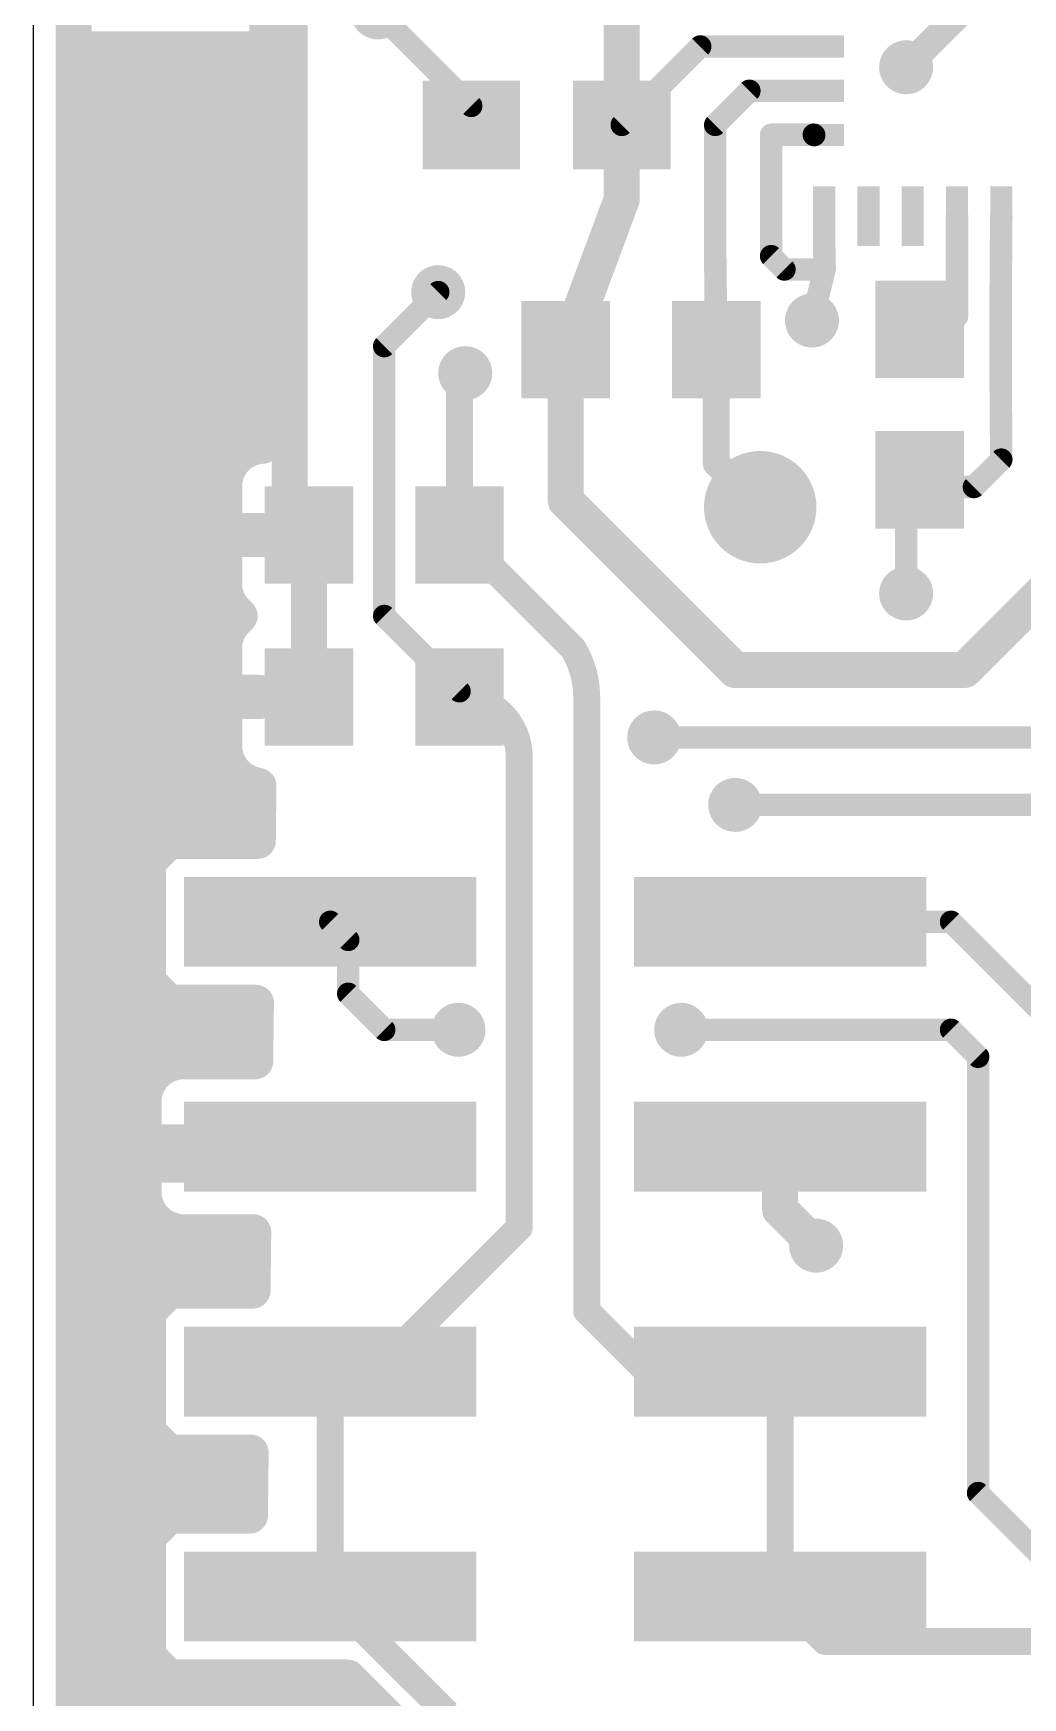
# Model space of a CAD drawing. Extents: x 0 to 81, y 1 to 51.
# Drawn here: x 0 to 11.17, y 17.96 to 36.76 of the extents above; entities that cross this region are included whole.
import ezdxf

# ---------------------------------------------------------------- set-up
doc = ezdxf.new("R2010")
doc.units = 0
for name, color, linetype in [('1', 22, 'CONTINUOUS'), ('18', 82, 'CONTINUOUS'), ('20', 7, 'CONTINUOUS')]:
    doc.layers.add(name, color=color, linetype=linetype)

# ---------------------------------------------------------------- blocks, each defined once
blk = doc.blocks.new('PIE')
at = {"const_width": 0.5}
blk.add_lwpolyline([(0, -0.25, 1), (0, 0.25, 1), (0, -0.25)], format="xyb", dxfattribs=at)
blk = doc.blocks.new('RECT')
blk.add_solid([(-0.5, -0.5), (0.5, -0.5), (-0.5, 0.5), (0.5, 0.5)])
blk = doc.blocks.new('ROUNDV')
at = {"const_width": 0.5}
blk.add_lwpolyline([(0, -0.25, 1), (0, 0.25, 1), (0, -0.25)], format="xyb", dxfattribs=at)

msp = doc.modelspace()

# ---------------------------------------------------------------- linework, layer by layer
at = {"layer": '1'}
for points, const_width in [([(0.4572, 14.5796), (0.4572, 41.0972)], 0.4064), ([(2.6924, 41.0972), (2.5873, 32.0968)], 0.4064), ([(2.8956, 31.3064), (2.8956, 38.2524)], 0.4064), ([(6.6448, 38.2618), (6.6448, 35.7218)], 0.4064), ([(10.5892, 37.1068), (9.8552, 36.3728)], 0.3048), ([(4.9448, 35.9368), (3.8898, 36.9918)], 0.254), ([(0.4572, 36.576), (2.6396, 36.576)], 0.4064), ([(6.6448, 35.7218), (7.5298, 36.6068)], 0.254), ([(7.5298, 36.6068), (8.8171, 36.6068)], 0.254), ([(0.4572, 36.1696), (2.6348, 36.1696)], 0.4064), ([(7.6998, 35.7218), (8.0848, 36.1068)], 0.254), ([(8.0848, 36.1068), (8.8171, 36.1068)], 0.254), ([(0.4572, 35.7632), (2.6301, 35.7632)], 0.4064), ([(4.9448, 35.7218), (4.9448, 35.9368)], 0.254), ([(6.6448, 34.8818), (6.6448, 35.7218)], 0.4064), ([(7.6998, 34.2368), (7.6998, 35.7218)], 0.254), ([(8.8131, 35.6108), (8.3312, 35.6108)], 0.254), ([(8.3312, 35.6108), (8.3312, 34.2392)], 0.254), ([(8.8171, 35.6068), (8.8131, 35.6108)], 0.254), ([(0.4572, 35.3568), (2.6253, 35.3568)], 0.4064), ([(0.4572, 34.9504), (2.6206, 34.9504)], 0.4064), ([(6.0116, 33.1818), (6.6448, 34.8818)], 0.4064), ([(8.9296, 34.6918), (8.9296, 34.4116)], 0.254), ([(10.4296, 33.5612), (10.4296, 34.6918)], 0.254), ([(0.4572, 34.544), (2.6158, 34.544)], 0.4064), ([(8.9296, 34.4116), (8.9349, 34.0892)], 0.254), ([(0.4572, 34.1376), (2.6111, 34.1376)], 0.4064), ([(7.7116, 33.1818), (7.6998, 34.2368)], 0.254), ([(8.3312, 34.2392), (8.4812, 34.0892)], 0.254), ([(8.4812, 34.0892), (8.9349, 34.0892)], 0.254), ([(8.9349, 34.0892), (8.792, 33.512)], 0.254), ([(0.4572, 33.7312), (2.6063, 33.7312)], 0.4064), ([(3.9624, 33.2232), (4.572, 33.8328)], 0.254), ([(10.0076, 33.4128), (10.4296, 33.5612)], 0.254), ([(0.4572, 33.3248), (2.6016, 33.3248)], 0.4064), ([(3.9624, 32.3088), (3.9624, 33.2232)], 0.254), ([(6.0116, 33.1818), (6.0116, 31.4788)], 0.4064), ([(7.7116, 31.9), (7.7116, 33.1818)], 0.3048), ([(0.4572, 32.9184), (2.5969, 32.9184)], 0.4064), ([(4.8124, 32.854), (4.8768, 32.9184)], 0.3048), ([(4.8124, 31.0896), (4.8124, 32.854)], 0.3048), ([(0.4572, 32.512), (2.5921, 32.512)], 0.4064), ([(3.9624, 30.1752), (3.9624, 32.3088)], 0.254), ([(0.4572, 32.1056), (2.5874, 32.1056)], 0.4064), ([(2.3317, 32.0055), (2.2465, 31.9203)], 0.4064), ([(2.4359, 32.0656), (2.3317, 32.0055)], 0.4064), ([(2.5522, 32.0968), (2.4359, 32.0656)], 0.4064), ([(2.5873, 32.0968), (2.5522, 32.0968)], 0.4064), ([(2.1864, 31.8161), (2.1552, 31.6998)], 0.4064), ([(2.2465, 31.9203), (2.1864, 31.8161)], 0.4064), ([(8.2078, 31.4038), (7.7116, 31.9)], 0.3048), ([(10.9296, 31.9412), (10.6208, 31.6324)], 0.254), ([(0.4572, 31.6992), (2.1552, 31.6992)], 0.4064), ([(2.1552, 31.6998), (2.1552, 31.1364)], 0.4064), ([(9.7436, 31.6324), (10.0076, 31.7128)], 0.254), ([(10.0076, 31.7128), (9.8552, 31.6484)], 0.254), ([(9.8552, 31.6484), (9.8552, 30.4292)], 0.254), ([(6.0116, 31.4788), (7.9248, 29.5656)], 0.4064), ([(10.6208, 31.6324), (9.7436, 31.6324)], 0.254), ([(0.4572, 31.2928), (2.1552, 31.2928)], 0.4064), ([(2.8956, 31.3064), (2.755, 31.1658)], 0.3048), ([(3.1124, 31.0896), (2.8956, 31.3064)], 0.4064), ([(2.755, 31.1658), (0.6096, 31.1658)], 0.3048), ([(2.1552, 31.1364), (2.576, 31.1364)], 0.4064), ([(2.5749, 31.0428), (2.1552, 31.0428)], 0.4064), ([(2.1552, 31.0428), (2.1552, 30.4794)], 0.4064), ([(2.576, 31.1364), (2.5749, 31.0428)], 0.4064), ([(3.1124, 31.0896), (3.1124, 29.2608)], 0.4064), ([(5.9436, 29.9584), (4.8124, 31.0896)], 0.3048), ([(0.4572, 30.8864), (2.1552, 30.8864)], 0.4064), ([(0.4572, 30.48), (2.1552, 30.48)], 0.4064), ([(2.1552, 30.4794), (2.1864, 30.3631)], 0.4064), ([(10.5156, 29.5656), (11.5316, 30.5816)], 0.4064), ([(2.1864, 30.3631), (2.2465, 30.2589)], 0.4064), ([(2.2465, 30.2589), (2.3302, 30.1752)], 0.4064), ([(0.4572, 30.0736), (2.2362, 30.0736)], 0.4064), ([(2.2465, 30.0915), (2.1864, 29.9873)], 0.4064), ([(2.3302, 30.1752), (2.2465, 30.0915)], 0.4064), ([(4.8124, 29.3252), (3.9624, 30.1752)], 0.254), ([(2.1864, 29.9873), (2.1552, 29.871)], 0.4064), ([(5.9436, 29.9584), (6.096, 29.806)], 0.3048), ([(2.1552, 29.871), (2.1552, 29.3076)], 0.4064), ([(0.4572, 29.6672), (2.1552, 29.6672)], 0.4064), ([(7.9248, 29.5656), (10.5156, 29.5656)], 0.4064), ([(0.4572, 29.2608), (2.5541, 29.2608)], 0.4064), ([(2.1552, 29.3076), (2.5547, 29.3076)], 0.4064), ([(2.5536, 29.214), (2.1552, 29.214)], 0.4064), ([(2.1552, 29.214), (2.1552, 28.6506)], 0.4064), ([(2.5547, 29.3076), (2.5536, 29.214)], 0.4064), ([(3.1124, 29.2608), (3.048, 29.2608)], 0.4064), ([(3.048, 29.2608), (3.048, 28.956)], 0.4064), ([(4.8124, 29.2608), (4.8124, 29.0948)], 0.3048), ([(5.08, 29.2608), (4.8124, 29.2608)], 0.3048), ([(4.8124, 28.868), (4.8124, 29.2608)], 0.3048), ([(4.8124, 29.2608), (4.8124, 29.3252)], 0.254), ([(6.2484, 22.3266), (6.2484, 29.2608)], 0.3048), ([(0.4572, 28.8544), (2.1552, 28.8544)], 0.4064), ([(2.1552, 28.6506), (2.1864, 28.5343)], 0.4064), ([(11.43, 28.8036), (7.0104, 28.8036)], 0.254), ([(0.4572, 28.448), (2.2362, 28.448)], 0.4064), ([(2.1864, 28.5343), (2.2465, 28.4301)], 0.4064), ([(2.2465, 28.4301), (2.3317, 28.3449)], 0.4064), ([(5.4864, 27.432), (5.4864, 28.5868)], 0.3048), ([(2.3317, 28.3449), (2.4359, 28.2848)], 0.4064), ([(2.4359, 28.2848), (2.5424, 28.2562)], 0.4064), ([(2.5424, 28.2562), (2.5351, 27.6352)], 0.4064), ([(0.4572, 28.0416), (2.5399, 28.0416)], 0.4064), ([(11.7348, 28.0416), (7.9248, 28.0416)], 0.254), ([(0.4572, 27.6352), (2.5351, 27.6352)], 0.4064), ([(1.5335, 27.6352), (1.2954, 27.3971)], 0.4064), ([(2.5351, 27.6352), (1.5335, 27.6352)], 0.4064), ([(1.2954, 27.3971), (1.2954, 26.0445)], 0.4064), ([(5.4864, 23.2664), (5.4864, 27.432)], 0.3048), ([(0.4572, 27.2288), (1.2954, 27.2288)], 0.4064), ([(0.4572, 26.8224), (1.2954, 26.8224)], 0.4064), ([(3.556, 26.5176), (3.3528, 26.7208)], 0.254), ([(9.0424, 26.7208), (8.4328, 26.7208)], 0.3048), ([(9.5504, 26.7208), (9.0424, 26.7208)], 0.3048), ([(10.3632, 26.7208), (9.0424, 26.7208)], 0.254), ([(11.43, 25.654), (10.3632, 26.7208)], 0.254), ([(0.4572, 26.416), (1.2954, 26.416)], 0.4064), ([(3.556, 25.908), (3.556, 26.5176)], 0.254), ([(0.4572, 26.0096), (1.3303, 26.0096)], 0.4064), ([(1.2954, 26.0445), (1.5335, 25.8064)], 0.4064), ([(1.5335, 25.8064), (2.5138, 25.8064)], 0.4064), ([(2.5138, 25.8064), (2.5061, 25.146)], 0.4064), ([(3.9624, 25.5016), (3.556, 25.908)], 0.254), ([(0.4572, 25.6032), (2.5114, 25.6032)], 0.4064), ([(4.8006, 25.5016), (3.9624, 25.5016)], 0.254), ([(10.3632, 25.5016), (7.3152, 25.5016)], 0.254), ([(10.668, 25.1968), (10.3632, 25.5016)], 0.254), ([(0.4572, 25.1968), (2.5066, 25.1968)], 0.4064), ([(1.4211, 25.0547), (1.3359, 24.9695)], 0.4064), ([(1.5253, 25.1148), (1.4211, 25.0547)], 0.4064), ([(1.6416, 25.146), (1.5253, 25.1148)], 0.4064), ([(2.5061, 25.146), (1.6416, 25.146)], 0.4064), ([(10.668, 24.384), (10.668, 25.1968)], 0.254), ([(1.2758, 24.8653), (1.2446, 24.749)], 0.4064), ([(1.3359, 24.9695), (1.2758, 24.8653)], 0.4064), ([(0.4572, 24.7904), (1.2557, 24.7904)], 0.4064), ([(1.2446, 24.749), (1.2446, 24.2316)], 0.4064), ([(0.4572, 24.384), (1.2446, 24.384)], 0.4064), ([(10.668, 24.384), (10.668, 20.2692)], 0.254), ([(2.2352, 24.0792), (0.6096, 24.0792)], 0.6096), ([(1.2446, 24.2316), (2.4954, 24.2316)], 0.4064), ([(2.4942, 24.13), (1.2446, 24.13)], 0.4064), ([(1.2446, 24.13), (1.2446, 23.6126)], 0.4064), ([(2.4954, 24.2316), (2.4942, 24.13)], 0.4064), ([(8.4328, 24.1808), (8.4328, 23.4696)], 0.4064), ([(0.4572, 23.9776), (1.2446, 23.9776)], 0.4064), ([(0.4572, 23.5712), (1.2557, 23.5712)], 0.4064), ([(1.2446, 23.6126), (1.2758, 23.4963)], 0.4064), ([(1.2758, 23.4963), (1.3359, 23.3921)], 0.4064), ([(1.3359, 23.3921), (1.4211, 23.3069)], 0.4064), ([(1.4211, 23.3069), (1.5253, 23.2468)], 0.4064), ([(8.4328, 23.4696), (8.8392, 23.0632)], 0.4064), ([(0.4572, 23.1648), (2.4829, 23.1648)], 0.4064), ([(1.5253, 23.2468), (1.6416, 23.2156)], 0.4064), ([(1.6416, 23.2156), (2.4835, 23.2156)], 0.4064), ([(2.4835, 23.2156), (2.4758, 22.5552)], 0.4064), ([(4.2164, 21.9964), (5.4864, 23.2664)], 0.3048), ([(0.4572, 22.7584), (2.4782, 22.7584)], 0.4064), ([(1.5335, 22.5552), (1.2954, 22.3171)], 0.4064), ([(2.4758, 22.5552), (1.5335, 22.5552)], 0.4064), ([(0.4572, 22.352), (1.3303, 22.352)], 0.4064), ([(1.2954, 22.3171), (1.2954, 20.9645)], 0.4064), ([(6.985, 21.59), (6.2484, 22.3266)], 0.3048), ([(0.4572, 21.9456), (1.2954, 21.9456)], 0.4064), ([(3.81, 21.59), (4.2164, 21.9964)], 0.3048), ([(3.8608, 21.6408), (4.2164, 21.9964)], 0.3048), ([(6.985, 21.59), (6.985, 21.971)], 0.3048), ([(0.4572, 21.5392), (1.2954, 21.5392)], 0.4064), ([(3.3528, 21.6408), (3.3528, 19.1008)], 0.3048), ([(3.3528, 21.6408), (3.8608, 21.6408)], 0.3048), ([(7.0358, 21.6408), (6.985, 21.59)], 0.3048), ([(8.4328, 21.6408), (7.0358, 21.6408)], 0.3048), ([(8.4328, 19.1008), (8.4328, 21.6408)], 0.3048), ([(0.4572, 21.1328), (1.2954, 21.1328)], 0.4064), ([(1.2954, 20.9645), (1.5335, 20.7264)], 0.4064), ([(0.4572, 20.7264), (1.5335, 20.7264)], 0.4064), ([(1.5335, 20.7264), (2.4544, 20.7264)], 0.4064), ([(2.4544, 20.7264), (2.4461, 20.0152)], 0.4064), ([(0.4572, 20.32), (2.4497, 20.32)], 0.4064), ([(10.668, 20.2692), (11.43, 19.5072)], 0.254), ([(0.4572, 19.9136), (1.4319, 19.9136)], 0.4064), ([(1.5335, 20.0152), (1.2954, 19.7771)], 0.4064), ([(2.4461, 20.0152), (1.5335, 20.0152)], 0.4064), ([(1.2954, 19.7771), (1.2954, 18.4245)], 0.4064), ([(0.4572, 19.5072), (1.2954, 19.5072)], 0.4064), ([(0.4572, 19.1008), (1.2954, 19.1008)], 0.4064), ([(4.6736, 17.78), (3.3528, 19.1008)], 0.3048), ([(7.9634, 19.1008), (7.874, 19.0114)], 0.3048), ([(8.4328, 19.1008), (7.9634, 19.1008)], 0.3048), ([(8.9408, 18.5928), (8.4328, 19.1008)], 0.3048), ([(7.874, 19.0114), (7.8425, 18.9799)], 0.3048), ([(0.4572, 18.6944), (1.2954, 18.6944)], 0.4064), ([(0.6096, 18.4404), (0.6096, 16.6116)], 0.6096), ([(1.2954, 18.4245), (1.5335, 18.1864)], 0.4064), ([(27.432, 18.5928), (8.9408, 18.5928)], 0.3048), ([(0.4572, 18.288), (1.4319, 18.288)], 0.4064), ([(1.5335, 18.1864), (3.5488, 18.1864)], 0.4064), ([(3.5488, 18.1864), (4.2092, 17.526)], 0.4064), ([(0.4572, 17.8816), (3.8536, 17.8816)], 0.4064)]:
    msp.add_lwpolyline(points, dxfattribs=dict(at, const_width=const_width))
for points, const_width in [([(0.4572, 36.6776, 1), (0.4572, 36.4744)], 0.2032), ([(2.6396, 36.4744, 1), (2.6396, 36.6776)], 0.2032), ([(7.5298, 36.6703, 1), (7.5298, 36.5433)], 0.127), ([(7.5747, 36.5619, 1), (7.4849, 36.6517)], 0.127), ([(8.8171, 36.5433, 1), (8.8171, 36.6703)], 0.127), ([(9.8013, 36.4267, 1), (9.9091, 36.3189)], 0.1524), ([(0.4572, 36.2712, 1), (0.4572, 36.068)], 0.2032), ([(2.6348, 36.068, 1), (2.6348, 36.2712)], 0.2032), ([(8.0848, 36.1703, 1), (8.0848, 36.0433)], 0.127), ([(8.1297, 36.0619, 1), (8.0399, 36.1517)], 0.127), ([(8.8171, 36.0433, 1), (8.8171, 36.1703)], 0.127), ([(0.4572, 35.8648, 1), (0.4572, 35.6616)], 0.2032), ([(2.6301, 35.6616, 1), (2.6301, 35.8648)], 0.2032), ([(5.0083, 35.9368, 1), (4.8813, 35.9368)], 0.127), ([(4.8999, 35.8919, 1), (4.9897, 35.9817)], 0.127), ([(6.7464, 35.7218, 1), (6.5432, 35.7218)], 0.2032), ([(4.8813, 35.7218, 1), (5.0083, 35.7218)], 0.127), ([(6.5432, 35.7218, 1), (6.7464, 35.7218)], 0.2032), ([(6.5999, 35.7667, 1), (6.6897, 35.6769)], 0.127), ([(7.7633, 35.7218, 1), (7.6363, 35.7218)], 0.127), ([(7.6549, 35.7667, 1), (7.7447, 35.6769)], 0.127), ([(8.3312, 35.6743, 1), (8.3312, 35.5473)], 0.127), ([(8.3947, 35.6108, 1), (8.2677, 35.6108)], 0.127), ([(8.858, 35.6557, 1), (8.7682, 35.5659)], 0.127), ([(8.8131, 35.5473, 1), (8.8131, 35.6743)], 0.127), ([(0.4572, 35.4584, 1), (0.4572, 35.2552)], 0.2032), ([(2.6253, 35.2552, 1), (2.6253, 35.4584)], 0.2032), ([(8.7722, 35.5619, 1), (8.862, 35.6517)], 0.127), ([(0.4572, 35.052, 1), (0.4572, 34.8488)], 0.2032), ([(2.6206, 34.8488, 1), (2.6206, 35.052)], 0.2032), ([(6.5432, 34.8818, 1), (6.7464, 34.8818)], 0.2032), ([(6.74, 34.8463, 1), (6.5496, 34.9173)], 0.2032), ([(8.9931, 34.6918, 1), (8.8661, 34.6918)], 0.127), ([(10.4931, 34.6918, 1), (10.3661, 34.6918)], 0.127), ([(10.9296, 34.6918, 0.0058), (10.9296, 31.9412)], 0.254), ([(10.9931, 34.6911, 1), (10.8661, 34.6925)], 0.127), ([(0.4572, 34.6456, 1), (0.4572, 34.4424)], 0.2032), ([(2.6158, 34.4424, 1), (2.6158, 34.6456)], 0.2032), ([(8.9931, 34.4126, 1), (8.8661, 34.4106)], 0.127), ([(8.8661, 34.4116, 1), (8.9931, 34.4116)], 0.127), ([(0.4572, 34.2392, 1), (0.4572, 34.036)], 0.2032), ([(2.6111, 34.036, 1), (2.6111, 34.2392)], 0.2032), ([(7.7633, 34.2375, 1), (7.6363, 34.2361)], 0.127), ([(7.6363, 34.2368, 1), (7.7633, 34.2368)], 0.127), ([(8.3761, 34.2841, 1), (8.2863, 34.1943)], 0.127), ([(8.2677, 34.2392, 1), (8.3947, 34.2392)], 0.127), ([(8.4812, 34.1527, 1), (8.4812, 34.0257)], 0.127), ([(8.9965, 34.0739, 1), (8.8733, 34.1045)], 0.127), ([(8.9349, 34.0257, 1), (8.9349, 34.1527)], 0.127), ([(8.4363, 34.0443, 1), (8.5261, 34.1341)], 0.127), ([(8.8714, 34.0882, 1), (8.9984, 34.0903)], 0.127), ([(0.4572, 33.8328, 1), (0.4572, 33.6296)], 0.2032), ([(2.6063, 33.6296, 1), (2.6063, 33.8328)], 0.2032), ([(4.6169, 33.7879, 1), (4.5271, 33.8777)], 0.127), ([(10.4507, 33.5013, 1), (10.4085, 33.6211)], 0.127), ([(0.4572, 33.4264, 1), (0.4572, 33.2232)], 0.2032), ([(2.6016, 33.2232, 1), (2.6016, 33.4264)], 0.2032), ([(8.7304, 33.5273, 1), (8.8536, 33.4967)], 0.127), ([(9.9865, 33.4727, 1), (10.0287, 33.3529)], 0.127), ([(10.3661, 33.5612, 1), (10.4931, 33.5612)], 0.127), ([(4.0259, 33.2232, 1), (3.8989, 33.2232)], 0.127), ([(3.9175, 33.2681, 1), (4.0073, 33.1783)], 0.127), ([(6.1132, 33.1818, 1), (5.91, 33.1818)], 0.2032), ([(5.9164, 33.2173, 1), (6.1068, 33.1463)], 0.2032), ([(7.7878, 33.1818, 1), (7.6354, 33.1818)], 0.1524), ([(0.4572, 33.02, 1), (0.4572, 32.8168)], 0.2032), ([(2.5969, 32.8168, 1), (2.5969, 33.02)], 0.2032), ([(7.6481, 33.1811, 1), (7.7751, 33.1825)], 0.127), ([(4.8886, 32.854, 1), (4.7362, 32.854)], 0.1524), ([(4.7585, 32.9079, 1), (4.8663, 32.8001)], 0.1524), ([(4.9307, 32.8645, 1), (4.8229, 32.9723)], 0.1524), ([(0.4572, 32.6136, 1), (0.4572, 32.4104)], 0.2032), ([(2.5921, 32.4104, 1), (2.5921, 32.6136)], 0.2032), ([(4.0259, 32.3088, 1), (3.8989, 32.3088)], 0.127), ([(3.8989, 32.3088, 1), (4.0259, 32.3088)], 0.127), ([(0.4572, 32.2072, 1), (0.4572, 32.004)], 0.2032), ([(2.2809, 32.0934, 1), (2.3825, 31.9175)], 0.2032), ([(2.4035, 31.9336, 1), (2.2598, 32.0773)], 0.2032), ([(2.4096, 32.1638, 1), (2.4622, 31.9675)], 0.2032), ([(2.4867, 31.9777, 1), (2.3851, 32.1536)], 0.2032), ([(2.5522, 32.1984, 1), (2.5522, 31.9952)], 0.2032), ([(2.4857, 32.098, 1), (2.6888, 32.0956)], 0.2032), ([(2.5785, 31.9987, 1), (2.5259, 32.1949)], 0.2032), ([(2.5873, 31.9952, 1), (2.5873, 32.1984)], 0.2032), ([(2.5874, 32.004, 1), (2.5874, 32.2072)], 0.2032), ([(2.0984, 31.8669, 1), (2.2743, 31.7653)], 0.2032), ([(2.2845, 31.7898, 1), (2.0882, 31.8424)], 0.2032), ([(2.1747, 31.9922, 1), (2.3184, 31.8485)], 0.2032), ([(2.3345, 31.8695, 1), (2.1586, 31.9711)], 0.2032), ([(7.7655, 31.9539, 1), (7.6577, 31.8461)], 0.1524), ([(7.6354, 31.9, 1), (7.7878, 31.9)], 0.1524), ([(10.8661, 31.9405, 1), (10.9931, 31.9419)], 0.127), ([(10.9745, 31.8963, 1), (10.8847, 31.9861)], 0.127), ([(0.4572, 31.8008, 1), (0.4572, 31.5976)], 0.2032), ([(2.2568, 31.6998, 1), (2.0536, 31.6998)], 0.2032), ([(2.0571, 31.7261, 1), (2.2533, 31.6735)], 0.2032), ([(2.1552, 31.5976, 1), (2.1552, 31.8008)], 0.2032), ([(9.9187, 31.6484, 1), (9.7917, 31.6484)], 0.127), ([(9.8305, 31.7069, 1), (9.8799, 31.5899)], 0.127), ([(10.0323, 31.6543, 1), (9.9829, 31.7713)], 0.127), ([(10.0261, 31.6521, 1), (9.9891, 31.7735)], 0.127), ([(6.0834, 31.5506, 1), (5.9398, 31.407)], 0.2032), ([(9.7436, 31.6959, 1), (9.7436, 31.5689)], 0.127), ([(9.7251, 31.6931, 1), (9.7621, 31.5717)], 0.127), ([(10.5759, 31.6773, 1), (10.6657, 31.5875)], 0.127), ([(10.6208, 31.5689, 1), (10.6208, 31.6959)], 0.127), ([(0.4572, 31.3944, 1), (0.4572, 31.1912)], 0.2032), ([(2.1552, 31.1912, 1), (2.1552, 31.3944)], 0.2032), ([(2.794, 31.3064, 1), (2.9972, 31.3064)], 0.2032), ([(2.9674, 31.3782, 1), (2.8238, 31.2346)], 0.2032), ([(2.9495, 31.2525, 1), (2.8417, 31.3603)], 0.1524), ([(5.91, 31.4788, 1), (6.1132, 31.4788)], 0.2032), ([(8.1539, 31.3499, 1), (8.2617, 31.4577)], 0.1524), ([(0.6096, 31.242, 1), (0.6096, 31.0896)], 0.1524), ([(2.1552, 31.238, 1), (2.1552, 31.0348)], 0.2032), ([(2.1552, 31.1444, 1), (2.1552, 30.9412)], 0.2032), ([(2.2568, 31.0428, 1), (2.0536, 31.0428)], 0.2032), ([(2.0536, 31.1364, 1), (2.2568, 31.1364)], 0.2032), ([(2.6776, 31.1352, 1), (2.4744, 31.1376)], 0.2032), ([(2.5749, 30.9412, 1), (2.5749, 31.1444)], 0.2032), ([(2.576, 31.0348, 1), (2.576, 31.238)], 0.2032), ([(2.7011, 31.2197, 1), (2.8089, 31.1119)], 0.1524), ([(2.755, 31.0896, 1), (2.755, 31.242)], 0.1524), ([(3.214, 31.0896, 1), (3.0108, 31.0896)], 0.2032), ([(3.0406, 31.0178, 1), (3.1842, 31.1614)], 0.2032), ([(4.8663, 31.1435, 1), (4.7585, 31.0357)], 0.1524), ([(0.4572, 30.988, 1), (0.4572, 30.7848)], 0.2032), ([(2.1552, 30.7848, 1), (2.1552, 30.988)], 0.2032), ([(2.4733, 31.044, 1), (2.6765, 31.0416)], 0.2032), ([(4.7362, 31.0896, 1), (4.8886, 31.0896)], 0.1524), ([(0.4572, 30.5816, 1), (0.4572, 30.3784)], 0.2032), ([(2.2533, 30.5057, 1), (2.0571, 30.4531)], 0.2032), ([(2.1552, 30.3784, 1), (2.1552, 30.5816)], 0.2032), ([(2.0536, 30.4794, 1), (2.2568, 30.4794)], 0.2032), ([(2.2743, 30.4139, 1), (2.0984, 30.3123)], 0.2032), ([(2.0882, 30.3368, 1), (2.2845, 30.3894)], 0.2032), ([(2.3184, 30.3307, 1), (2.1747, 30.187)], 0.2032), ([(9.7917, 30.4292, 1), (9.9187, 30.4292)], 0.127), ([(0.4572, 30.1752, 1), (0.4572, 29.972)], 0.2032), ([(2.1586, 30.2081, 1), (2.3345, 30.3097)], 0.2032), ([(2.3345, 30.0407, 1), (2.1586, 30.1423)], 0.2032), ([(2.2362, 29.972, 1), (2.2362, 30.1752)], 0.2032), ([(2.4021, 30.1034, 1), (2.2584, 30.247)], 0.2032), ([(2.2584, 30.1034, 1), (2.4021, 30.247)], 0.2032), ([(4.0073, 30.2201, 1), (3.9175, 30.1303)], 0.127), ([(2.0984, 30.0381, 1), (2.2743, 29.9365)], 0.2032), ([(2.2845, 29.961, 1), (2.0882, 30.0136)], 0.2032), ([(2.1747, 30.1634, 1), (2.3184, 30.0197)], 0.2032), ([(3.8989, 30.1752, 1), (4.0259, 30.1752)], 0.127), ([(5.9975, 30.0123, 1), (5.8897, 29.9045)], 0.1524), ([(5.8897, 29.9045, 1), (5.9975, 30.0123)], 0.1524), ([(2.2568, 29.871, 1), (2.0536, 29.871)], 0.2032), ([(2.0571, 29.8973, 1), (2.2533, 29.8447)], 0.2032), ([(6.2484, 29.2608, 0.1371), (6.096, 29.806)], 0.3048), ([(6.1612, 29.8455, 1), (6.0308, 29.7665)], 0.1524), ([(6.0421, 29.7521, 1), (6.1499, 29.8599)], 0.1524), ([(0.4572, 29.7688, 1), (0.4572, 29.5656)], 0.2032), ([(2.1552, 29.5656, 1), (2.1552, 29.7688)], 0.2032), ([(7.9248, 29.6672, 1), (7.9248, 29.464)], 0.2032), ([(7.853, 29.4938, 1), (7.9966, 29.6374)], 0.2032), ([(10.4438, 29.6374, 1), (10.5874, 29.4938)], 0.2032), ([(10.5156, 29.464, 1), (10.5156, 29.6672)], 0.2032), ([(0.4572, 29.3624, 1), (0.4572, 29.1592)], 0.2032), ([(2.1552, 29.4092, 1), (2.1552, 29.206)], 0.2032), ([(2.1552, 29.3156, 1), (2.1552, 29.1124)], 0.2032), ([(2.2568, 29.214, 1), (2.0536, 29.214)], 0.2032), ([(2.0536, 29.3076, 1), (2.2568, 29.3076)], 0.2032), ([(2.6563, 29.3064, 1), (2.4531, 29.3088)], 0.2032), ([(2.5536, 29.1124, 1), (2.5536, 29.3156)], 0.2032), ([(2.5541, 29.1592, 1), (2.5541, 29.3624)], 0.2032), ([(2.5547, 29.206, 1), (2.5547, 29.4092)], 0.2032), ([(3.048, 29.3624, 1), (3.048, 29.1592)], 0.2032), ([(3.1496, 29.2608, 1), (2.9464, 29.2608)], 0.2032), ([(3.0108, 29.2608, 1), (3.214, 29.2608)], 0.2032), ([(3.1124, 29.1592, 1), (3.1124, 29.3624)], 0.2032), ([(4.8886, 29.2608, 1), (4.7362, 29.2608)], 0.1524), ([(4.8124, 29.337, 1), (4.8124, 29.1846)], 0.1524), ([(4.8886, 29.2608, 1), (4.7362, 29.2608)], 0.1524), ([(5.4864, 28.5868, 0.4142), (4.8124, 29.2608)], 0.3048), ([(4.8124, 29.337, 1), (4.8124, 29.1846)], 0.1524), ([(4.8759, 29.3252, 1), (4.7489, 29.3252)], 0.127), ([(4.7675, 29.2803, 1), (4.8573, 29.3701)], 0.127), ([(5.08, 29.1846, 1), (5.08, 29.337)], 0.1524), ([(6.3246, 29.2608, 1), (6.1722, 29.2608)], 0.1524), ([(6.1722, 29.2608, 1), (6.3246, 29.2608)], 0.1524), ([(2.452, 29.2152, 1), (2.6552, 29.2128)], 0.2032), ([(4.7362, 29.0948, 1), (4.8886, 29.0948)], 0.1524), ([(4.7489, 29.2608, 1), (4.8759, 29.2608)], 0.127), ([(0.4572, 28.956, 1), (0.4572, 28.7528)], 0.2032), ([(2.1552, 28.7528, 1), (2.1552, 28.956)], 0.2032), ([(2.9464, 28.956, 1), (3.1496, 28.956)], 0.2032), ([(2.2533, 28.6769, 1), (2.0571, 28.6243)], 0.2032), ([(4.7362, 28.868, 1), (4.8886, 28.868)], 0.1524), ([(7.0104, 28.8671, 1), (7.0104, 28.7401)], 0.127), ([(0.4572, 28.5496, 1), (0.4572, 28.3464)], 0.2032), ([(2.0536, 28.6506, 1), (2.2568, 28.6506)], 0.2032), ([(2.2743, 28.5851, 1), (2.0984, 28.4835)], 0.2032), ([(2.0882, 28.508, 1), (2.2845, 28.5606)], 0.2032), ([(2.3184, 28.5019, 1), (2.1747, 28.3582)], 0.2032), ([(2.1586, 28.3793, 1), (2.3345, 28.4809)], 0.2032), ([(2.2362, 28.3464, 1), (2.2362, 28.5496)], 0.2032), ([(5.5626, 28.5868, 1), (5.4102, 28.5868)], 0.1524), ([(5.4102, 28.5868, 1), (5.5626, 28.5868)], 0.1524), ([(2.3825, 28.4329, 1), (2.2809, 28.257)], 0.2032), ([(2.2598, 28.2731, 1), (2.4035, 28.4168)], 0.2032), ([(2.4622, 28.3829, 1), (2.4096, 28.1866)], 0.2032), ([(2.3851, 28.1968, 1), (2.4867, 28.3727)], 0.2032), ([(2.644, 28.255, 1), (2.4408, 28.2574)], 0.2032), ([(2.5161, 28.1581, 1), (2.5687, 28.3544)], 0.2032), ([(0.4572, 28.1432, 1), (0.4572, 27.94)], 0.2032), ([(2.5399, 27.94, 1), (2.5399, 28.1432)], 0.2032), ([(7.9248, 28.1051, 1), (7.9248, 27.9781)], 0.127), ([(0.4572, 27.7368, 1), (0.4572, 27.5336)], 0.2032), ([(1.5335, 27.7368, 1), (1.5335, 27.5336)], 0.2032), ([(1.6053, 27.5634, 1), (1.4616, 27.707)], 0.2032), ([(2.5351, 27.5336, 1), (2.5351, 27.7368)], 0.2032), ([(2.5351, 27.5336, 1), (2.5351, 27.7368)], 0.2032), ([(2.4335, 27.6364, 1), (2.6367, 27.634)], 0.2032), ([(1.397, 27.3971, 1), (1.1938, 27.3971)], 0.2032), ([(1.2236, 27.469, 1), (1.3672, 27.3253)], 0.2032), ([(5.5626, 27.432, 1), (5.4102, 27.432)], 0.1524), ([(5.4102, 27.432, 1), (5.5626, 27.432)], 0.1524), ([(0.4572, 27.3304, 1), (0.4572, 27.1272)], 0.2032), ([(1.2954, 27.1272, 1), (1.2954, 27.3304)], 0.2032), ([(0.4572, 26.924, 1), (0.4572, 26.7208)], 0.2032), ([(1.2954, 26.7208, 1), (1.2954, 26.924)], 0.2032), ([(3.3977, 26.7657, 1), (3.3079, 26.6759)], 0.127), ([(8.4328, 26.797, 1), (8.4328, 26.6446)], 0.1524), ([(9.0424, 26.797, 1), (9.0424, 26.6446)], 0.1524), ([(9.0424, 26.7843, 1), (9.0424, 26.6573)], 0.127), ([(9.0424, 26.6446, 1), (9.0424, 26.797)], 0.1524), ([(9.5504, 26.6446, 1), (9.5504, 26.797)], 0.1524), ([(10.4081, 26.7657, 1), (10.3183, 26.6759)], 0.127), ([(10.3632, 26.6573, 1), (10.3632, 26.7843)], 0.127), ([(0.4572, 26.5176, 1), (0.4572, 26.3144)], 0.2032), ([(1.2954, 26.3144, 1), (1.2954, 26.5176)], 0.2032), ([(3.6195, 26.5176, 1), (3.4925, 26.5176)], 0.127), ([(3.5111, 26.4727, 1), (3.6009, 26.5625)], 0.127), ([(0.4572, 26.1112, 1), (0.4572, 25.908)], 0.2032), ([(1.3672, 26.1163, 1), (1.2236, 25.9726)], 0.2032), ([(1.1938, 26.0445, 1), (1.397, 26.0445)], 0.2032), ([(1.3303, 25.908, 1), (1.3303, 26.1112)], 0.2032), ([(1.5335, 25.908, 1), (1.5335, 25.7048)], 0.2032), ([(1.4616, 25.7346, 1), (1.6053, 25.8782)], 0.2032), ([(2.6154, 25.8052, 1), (2.4122, 25.8076)], 0.2032), ([(2.5138, 25.7048, 1), (2.5138, 25.908)], 0.2032), ([(3.6009, 25.9529, 1), (3.5111, 25.8631)], 0.127), ([(3.4925, 25.908, 1), (3.6195, 25.908)], 0.127), ([(0.4572, 25.7048, 1), (0.4572, 25.5016)], 0.2032), ([(2.5114, 25.5016, 1), (2.5114, 25.7048)], 0.2032), ([(3.9624, 25.5651, 1), (3.9624, 25.4381)], 0.127), ([(3.9175, 25.4567, 1), (4.0073, 25.5465)], 0.127), ([(4.8006, 25.4381, 1), (4.8006, 25.5651)], 0.127), ([(7.3152, 25.5651, 1), (7.3152, 25.4381)], 0.127), ([(10.4081, 25.5465, 1), (10.3183, 25.4567)], 0.127), ([(10.3632, 25.4381, 1), (10.3632, 25.5651)], 0.127), ([(0.4572, 25.2984, 1), (0.4572, 25.0952)], 0.2032), ([(2.5066, 25.0952, 1), (2.5066, 25.2984)], 0.2032), ([(1.3703, 25.1426, 1), (1.4719, 24.9667)], 0.2032), ([(1.4929, 24.9828, 1), (1.3492, 25.1265)], 0.2032), ([(1.499, 25.213, 1), (1.5516, 25.0167)], 0.2032), ([(1.5761, 25.0269, 1), (1.4745, 25.2028)], 0.2032), ([(1.6416, 25.2476, 1), (1.6416, 25.0444)], 0.2032), ([(1.6679, 25.0479, 1), (1.6153, 25.2441)], 0.2032), ([(2.4045, 25.1472, 1), (2.6076, 25.1448)], 0.2032), ([(2.5061, 25.0444, 1), (2.5061, 25.2476)], 0.2032), ([(10.7315, 25.1968, 1), (10.6045, 25.1968)], 0.127), ([(10.6231, 25.1519, 1), (10.7129, 25.2417)], 0.127), ([(1.1878, 24.9161, 1), (1.3637, 24.8145)], 0.2032), ([(1.3739, 24.839, 1), (1.1776, 24.8916)], 0.2032), ([(1.2641, 25.0414, 1), (1.4078, 24.8977)], 0.2032), ([(1.4239, 24.9187, 1), (1.248, 25.0203)], 0.2032), ([(0.4572, 24.892, 1), (0.4572, 24.6888)], 0.2032), ([(1.3462, 24.749, 1), (1.143, 24.749)], 0.2032), ([(1.1465, 24.7753, 1), (1.3427, 24.7227)], 0.2032), ([(1.2557, 24.6888, 1), (1.2557, 24.892)], 0.2032), ([(0.4572, 24.4856, 1), (0.4572, 24.2824)], 0.2032), ([(1.2446, 24.2824, 1), (1.2446, 24.4856)], 0.2032), ([(10.7315, 24.384, 1), (10.6045, 24.384)], 0.127), ([(10.6045, 24.384, 1), (10.7315, 24.384)], 0.127), ([(0.6096, 24.2316, 1), (0.6096, 23.9268)], 0.3048), ([(1.2446, 24.3332, 1), (1.2446, 24.13)], 0.2032), ([(1.143, 24.2316, 1), (1.3462, 24.2316)], 0.2032), ([(1.2446, 24.2316, 1), (1.2446, 24.0284)], 0.2032), ([(1.3462, 24.13, 1), (1.143, 24.13)], 0.2032), ([(2.2352, 23.9268, 1), (2.2352, 24.2316)], 0.3048), ([(2.597, 24.2304, 1), (2.3938, 24.2328)], 0.2032), ([(2.4942, 24.0284, 1), (2.4942, 24.2316)], 0.2032), ([(2.4954, 24.13, 1), (2.4954, 24.3332)], 0.2032), ([(8.5344, 24.1808, 1), (8.3312, 24.1808)], 0.2032), ([(0.4572, 24.0792, 1), (0.4572, 23.876)], 0.2032), ([(1.2446, 23.876, 1), (1.2446, 24.0792)], 0.2032), ([(2.3926, 24.1312, 1), (2.5958, 24.1288)], 0.2032), ([(0.4572, 23.6728, 1), (0.4572, 23.4696)], 0.2032), ([(1.3427, 23.6389, 1), (1.1465, 23.5863)], 0.2032), ([(1.143, 23.6126, 1), (1.3462, 23.6126)], 0.2032), ([(1.3637, 23.5471, 1), (1.1878, 23.4455)], 0.2032), ([(1.2557, 23.4696, 1), (1.2557, 23.6728)], 0.2032), ([(1.1776, 23.47, 1), (1.3739, 23.5226)], 0.2032), ([(1.4078, 23.4639, 1), (1.2641, 23.3202)], 0.2032), ([(1.248, 23.3413, 1), (1.4239, 23.4429)], 0.2032), ([(1.4719, 23.3949, 1), (1.3703, 23.219)], 0.2032), ([(8.3312, 23.4696, 1), (8.5344, 23.4696)], 0.2032), ([(8.5046, 23.5414, 1), (8.361, 23.3978)], 0.2032), ([(0.4572, 23.2664, 1), (0.4572, 23.0632)], 0.2032), ([(1.3492, 23.2351, 1), (1.4929, 23.3788)], 0.2032), ([(1.5516, 23.3449, 1), (1.499, 23.1486)], 0.2032), ([(1.4745, 23.1588, 1), (1.5761, 23.3347)], 0.2032), ([(1.6416, 23.3172, 1), (1.6416, 23.114)], 0.2032), ([(1.6153, 23.1175, 1), (1.6679, 23.3137)], 0.2032), ([(2.5851, 23.2144, 1), (2.3819, 23.2168)], 0.2032), ([(2.4829, 23.0632, 1), (2.4829, 23.2664)], 0.2032), ([(2.4835, 23.114, 1), (2.4835, 23.3172)], 0.2032), ([(5.4102, 23.2664, 1), (5.5626, 23.2664)], 0.1524), ([(5.5403, 23.2125, 1), (5.4325, 23.3203)], 0.1524), ([(8.7674, 22.9914, 1), (8.911, 23.135)], 0.2032), ([(0.4572, 22.86, 1), (0.4572, 22.6568)], 0.2032), ([(2.4782, 22.6568, 1), (2.4782, 22.86)], 0.2032), ([(1.5335, 22.6568, 1), (1.5335, 22.4536)], 0.2032), ([(1.6053, 22.4834, 1), (1.4616, 22.627)], 0.2032), ([(2.4758, 22.4536, 1), (2.4758, 22.6568)], 0.2032), ([(2.3742, 22.5564, 1), (2.5774, 22.554)], 0.2032), ([(0.4572, 22.4536, 1), (0.4572, 22.2504)], 0.2032), ([(1.397, 22.3171, 1), (1.1938, 22.3171)], 0.2032), ([(1.2236, 22.389, 1), (1.3672, 22.2453)], 0.2032), ([(1.3303, 22.2504, 1), (1.3303, 22.4536)], 0.2032), ([(6.3023, 22.3805, 1), (6.1945, 22.2727)], 0.1524), ([(6.1722, 22.3266, 1), (6.3246, 22.3266)], 0.1524), ([(0.4572, 22.0472, 1), (0.4572, 21.844)], 0.2032), ([(1.2954, 21.844, 1), (1.2954, 22.0472)], 0.2032), ([(4.1625, 22.0503, 1), (4.2703, 21.9425)], 0.1524), ([(4.2703, 21.9425, 1), (4.1625, 22.0503)], 0.1524), ([(4.2703, 21.9425, 1), (4.1625, 22.0503)], 0.1524), ([(7.0612, 21.971, 1), (6.9088, 21.971)], 0.1524), ([(0.4572, 21.6408, 1), (0.4572, 21.4376)], 0.2032), ([(1.2954, 21.4376, 1), (1.2954, 21.6408)], 0.2032), ([(3.429, 21.6408, 1), (3.2766, 21.6408)], 0.1524), ([(3.3528, 21.717, 1), (3.3528, 21.5646)], 0.1524), ([(3.7561, 21.6439, 1), (3.8639, 21.5361)], 0.1524), ([(3.8069, 21.6947, 1), (3.9147, 21.5869)], 0.1524), ([(3.8608, 21.5646, 1), (3.8608, 21.717)], 0.1524), ([(6.9311, 21.6439, 1), (7.0389, 21.5361)], 0.1524), ([(6.9088, 21.59, 1), (7.0612, 21.59)], 0.1524), ([(6.9311, 21.5361, 1), (7.0389, 21.6439)], 0.1524), ([(7.0358, 21.717, 1), (7.0358, 21.5646)], 0.1524), ([(7.0897, 21.5869, 1), (6.9819, 21.6947)], 0.1524), ([(8.509, 21.6408, 1), (8.3566, 21.6408)], 0.1524), ([(8.4328, 21.5646, 1), (8.4328, 21.717)], 0.1524), ([(0.4572, 21.2344, 1), (0.4572, 21.0312)], 0.2032), ([(1.2954, 21.0312, 1), (1.2954, 21.2344)], 0.2032), ([(1.3672, 21.0363, 1), (1.2236, 20.8926)], 0.2032), ([(1.1938, 20.9645, 1), (1.397, 20.9645)], 0.2032), ([(0.4572, 20.828, 1), (0.4572, 20.6248)], 0.2032), ([(1.5335, 20.828, 1), (1.5335, 20.6248)], 0.2032), ([(1.4616, 20.6546, 1), (1.6053, 20.7982)], 0.2032), ([(1.5335, 20.6248, 1), (1.5335, 20.828)], 0.2032), ([(2.556, 20.7252, 1), (2.3528, 20.7276)], 0.2032), ([(2.4544, 20.6248, 1), (2.4544, 20.828)], 0.2032), ([(0.4572, 20.4216, 1), (0.4572, 20.2184)], 0.2032), ([(2.4497, 20.2184, 1), (2.4497, 20.4216)], 0.2032), ([(10.7129, 20.3141, 1), (10.6231, 20.2243)], 0.127), ([(10.6045, 20.2692, 1), (10.7315, 20.2692)], 0.127), ([(0.4572, 20.0152, 1), (0.4572, 19.812)], 0.2032), ([(1.5335, 20.1168, 1), (1.5335, 19.9136)], 0.2032), ([(1.4319, 19.812, 1), (1.4319, 20.0152)], 0.2032), ([(1.6053, 19.9434, 1), (1.4616, 20.087)], 0.2032), ([(2.3445, 20.0164, 1), (2.5477, 20.014)], 0.2032), ([(2.4461, 19.9136, 1), (2.4461, 20.1168)], 0.2032), ([(1.397, 19.7771, 1), (1.1938, 19.7771)], 0.2032), ([(1.2236, 19.849, 1), (1.3672, 19.7053)], 0.2032), ([(0.4572, 19.6088, 1), (0.4572, 19.4056)], 0.2032), ([(1.2954, 19.4056, 1), (1.2954, 19.6088)], 0.2032), ([(0.4572, 19.2024, 1), (0.4572, 18.9992)], 0.2032), ([(1.2954, 18.9992, 1), (1.2954, 19.2024)], 0.2032), ([(3.4067, 19.1547, 1), (3.2989, 19.0469)], 0.1524), ([(3.2766, 19.1008, 1), (3.429, 19.1008)], 0.1524), ([(7.9634, 19.177, 1), (7.9634, 19.0246)], 0.1524), ([(8.0173, 19.0469, 1), (7.9095, 19.1547)], 0.1524), ([(8.4867, 19.1547, 1), (8.3789, 19.0469)], 0.1524), ([(8.3566, 19.1008, 1), (8.509, 19.1008)], 0.1524), ([(8.4328, 19.0246, 1), (8.4328, 19.177)], 0.1524), ([(7.7886, 19.0338, 1), (7.8964, 18.926)], 0.1524), ([(7.8201, 19.0653, 1), (7.9279, 18.9575)], 0.1524), ([(7.9279, 18.9575, 1), (7.8201, 19.0653)], 0.1524), ([(0.4572, 18.796, 1), (0.4572, 18.5928)], 0.2032), ([(1.2954, 18.5928, 1), (1.2954, 18.796)], 0.2032), ([(0.762, 18.4404, 1), (0.4572, 18.4404)], 0.3048), ([(1.3672, 18.4963, 1), (1.2236, 18.3526)], 0.2032), ([(8.9408, 18.669, 1), (8.9408, 18.5166)], 0.1524), ([(8.8869, 18.5389, 1), (8.9947, 18.6467)], 0.1524), ([(0.4572, 18.3896, 1), (0.4572, 18.1864)], 0.2032), ([(1.1938, 18.4245, 1), (1.397, 18.4245)], 0.2032), ([(1.4319, 18.1864, 1), (1.4319, 18.3896)], 0.2032), ([(1.5335, 18.288, 1), (1.5335, 18.0848)], 0.2032), ([(1.4616, 18.1146, 1), (1.6053, 18.2582)], 0.2032), ([(3.6206, 18.2582, 1), (3.4769, 18.1146)], 0.2032), ([(3.5488, 18.0848, 1), (3.5488, 18.288)], 0.2032), ([(0.4572, 17.9832, 1), (0.4572, 17.78)], 0.2032), ([(3.8536, 17.78, 1), (3.8536, 17.9832)], 0.2032)]:
    msp.add_lwpolyline(points, format="xyb", dxfattribs=dict(at, const_width=const_width))
at = {"layer": '20'}
msp.add_line((0, 51), (0, 1), dxfattribs=at)

# ---------------------------------------------------------------- block references
at = {"layer": '1'}
for p, xscale, yscale, rotation in [((8.8171, 36.6068), 0.675, 0.25, 180), ((8.8171, 36.1068), 0.675, 0.25, 180), ((8.8171, 35.6068), 0.675, 0.25, 180), ((8.9296, 34.6918), 0.675, 0.25, 90), ((9.4296, 34.6918), 0.675, 0.25, 90), ((9.9296, 34.6918), 0.675, 0.25, 90), ((10.4296, 34.6918), 0.675, 0.25, 90), ((10.9296, 34.6918), 0.675, 0.25, 90), ((3.3528, 26.7208), 3.302, 1.016, 180), ((3.3528, 24.1808), 3.302, 1.016, 180), ((8.4328, 24.1808), 3.302, 1.016, 180), ((3.3528, 21.6408), 3.302, 1.016, 180), ((8.4328, 21.6408), 3.302, 1.016, 180), ((3.3528, 19.1008), 3.302, 1.016, 180), ((8.4328, 19.1008), 3.302, 1.016, 180)]:
    msp.add_blockref('RECT', p, dxfattribs=dict(at, xscale=xscale, yscale=yscale, rotation=rotation))
at = {"layer": '1', "xscale": 1.1}
for p, rotation in [((4.9448, 35.7218), 180), ((6.6448, 35.7218), 180), ((10.0076, 33.4128), 90), ((10.0076, 31.7128), 90)]:
    msp.add_blockref('RECT', p, dxfattribs=dict(at, rotation=rotation))
at = {"layer": '1', "yscale": 1.1, "rotation": 180}
for p in [(6.0116, 33.1818), (7.7116, 33.1818), (3.1124, 31.0896), (4.8124, 31.0896), (3.1124, 29.2608), (4.8124, 29.2608)]:
    msp.add_blockref('RECT', p, dxfattribs=at)
at = {"layer": '1'}
for name, p, xscale, yscale in [('PIE', (8.2078, 31.4038), 1.27, 1.27), ('RECT', (8.4328, 26.7208), 3.302, 1.016)]:
    msp.add_blockref(name, p, dxfattribs=dict(at, xscale=xscale, yscale=yscale))
at = {"layer": '18', "xscale": 0.6096, "yscale": 0.6096}
for p in [(3.8898, 36.9918), (9.8552, 36.3728), (4.572, 33.8328), (8.792, 33.512), (4.8768, 32.9184), (0.6096, 31.6992), (9.8552, 30.4292), (7.0104, 28.8036), (0.6096, 28.4988), (7.9248, 28.0416), (4.8006, 25.5016), (7.3152, 25.5016), (0.6096, 24.0792), (8.8392, 23.0632), (0.6096, 18.4404)]:
    msp.add_blockref('ROUNDV', p, dxfattribs=at)

doc.saveas('drawing.dxf')
